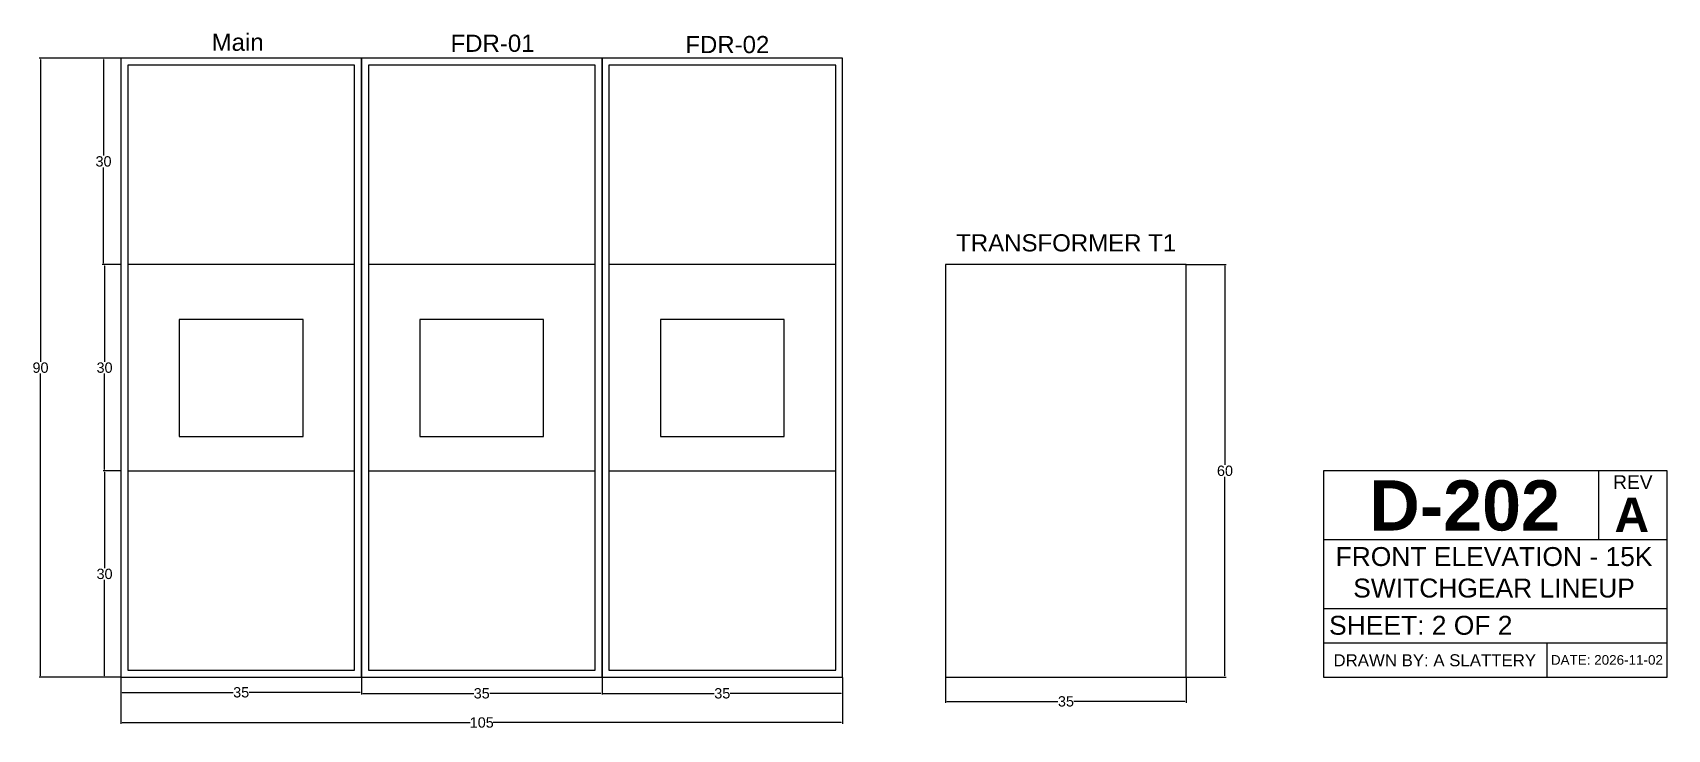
# Model space of a CAD drawing. Header units: inches. Extents: x -13 to 225, y -8 to 94.
import ezdxf

# ---------------------------------------------------------------- set-up
doc = ezdxf.new("R2010")
doc.units = ezdxf.units.IN
doc.header["$MEASUREMENT"] = 0
doc.styles.get("Standard").update_dxf_attribs({"font": 'arial.ttf'})
doc.dimstyles.get("Standard").update_dxf_attribs({"dimtxt": 1.5, "dimasz": 0.18, "dimexe": 0.18, "dimexo": 0.0625, "dimgap": 0.09, "dimtad": 0, "dimtih": 1, "dimtoh": 1, "dimdec": 4, "dimzin": 0, "dimdsep": 46, "dimtxsty": 'Standard', "dimcen": 0.09, "dimadec": 0, "dimazin": 0, "dimtfac": 1, "dimtdec": 4, "dimtofl": 0, "dimtmove": 0, "dimatfit": 3, "dimfxl": 1, "dimtolj": 1, "dimtzin": 0, "dimarcsym": 0})

# ---------------------------------------------------------------- blocks, each defined once
blk = doc.blocks.new('*D9')
at = {"color": 0, "lineweight": -2, "transparency": 16777216}
for p, q in [((0, -0.06), (0, -2.4)), ((0.18, -2.22), (16.33, -2.22)), ((34.82, -2.22), (18.67, -2.22)), ((35, -0.06), (35, -2.4))]:
    blk.add_line(p, q, dxfattribs=at)
at = {"color": 0, "transparency": 16777216}
for points in [[(0.18, -2.19), (0.18, -2.25), (0, -2.22)], [(34.82, -2.19), (34.82, -2.25), (35, -2.22)]]:
    blk.add_solid(points, dxfattribs=at)
at = {"layer": 'Defpoints', "color": 0, "transparency": 16777216}
for p in [(0, 0), (35, 0), (35, -2.22)]:
    blk.add_point(p, dxfattribs=at)
at = {"color": 0, "transparency": 16777216, "insert": (17.5, -2.22), "char_height": 1.5, "attachment_point": 5}
blk.add_mtext('\\A1;35', dxfattribs=at)
blk = doc.blocks.new('*D10')
at = {"color": 0, "lineweight": -2, "transparency": 16777216}
for p, q in [((35, -0.06), (35, -2.55)), ((35.18, -2.37), (51.33, -2.37)), ((69.82, -2.37), (53.67, -2.37)), ((70, -0.06), (70, -2.55))]:
    blk.add_line(p, q, dxfattribs=at)
at = {"color": 0, "transparency": 16777216}
for points in [[(35.18, -2.34), (35.18, -2.4), (35, -2.37)], [(69.82, -2.34), (69.82, -2.4), (70, -2.37)]]:
    blk.add_solid(points, dxfattribs=at)
at = {"layer": 'Defpoints', "color": 0, "transparency": 16777216}
for p in [(35, 0), (70, 0), (70, -2.37)]:
    blk.add_point(p, dxfattribs=at)
at = {"color": 0, "transparency": 16777216, "insert": (52.5, -2.37), "char_height": 1.5, "attachment_point": 5}
blk.add_mtext('\\A1;35', dxfattribs=at)
blk = doc.blocks.new('*D11')
at = {"color": 0, "lineweight": -2, "transparency": 16777216}
for p, q in [((70, -0.06), (70, -2.55)), ((70.18, -2.37), (86.33, -2.37)), ((104.82, -2.37), (88.67, -2.37)), ((105, -0.06), (105, -2.55))]:
    blk.add_line(p, q, dxfattribs=at)
at = {"color": 0, "transparency": 16777216}
for points in [[(70.18, -2.34), (70.18, -2.4), (70, -2.37)], [(104.82, -2.34), (104.82, -2.4), (105, -2.37)]]:
    blk.add_solid(points, dxfattribs=at)
at = {"layer": 'Defpoints', "color": 0, "transparency": 16777216}
for p in [(70, 0), (105, 0), (105, -2.37)]:
    blk.add_point(p, dxfattribs=at)
at = {"color": 0, "transparency": 16777216, "insert": (87.5, -2.37), "char_height": 1.5, "attachment_point": 5}
blk.add_mtext('\\A1;35', dxfattribs=at)
blk = doc.blocks.new('*D12')
at = {"color": 0, "lineweight": -2, "transparency": 16777216}
for p, q in [((-0.06, 30), (-2.56, 30)), ((-2.38, 29.82), (-2.38, 15.86)), ((-2.38, 0.18), (-2.38, 14.14)), ((-0.06, 0), (-2.56, 0))]:
    blk.add_line(p, q, dxfattribs=at)
at = {"color": 0, "transparency": 16777216}
for points in [[(-2.41, 29.82), (-2.35, 29.82), (-2.38, 30)], [(-2.41, 0.18), (-2.35, 0.18), (-2.38, 0)]]:
    blk.add_solid(points, dxfattribs=at)
at = {"layer": 'Defpoints', "color": 0, "transparency": 16777216}
for p in [(-2.38, 30), (0, 30), (0, 0)]:
    blk.add_point(p, dxfattribs=at)
at = {"color": 0, "transparency": 16777216, "insert": (-2.38, 15), "char_height": 1.5, "attachment_point": 5}
blk.add_mtext('\\A1;30', dxfattribs=at)
blk = doc.blocks.new('*D13')
at = {"color": 0, "lineweight": -2, "transparency": 16777216}
for p, q in [((-0.06, 60), (-2.56, 60)), ((-2.38, 59.82), (-2.38, 45.86)), ((-2.38, 30.18), (-2.38, 44.14)), ((-0.06, 30), (-2.56, 30))]:
    blk.add_line(p, q, dxfattribs=at)
at = {"color": 0, "transparency": 16777216}
for points in [[(-2.41, 59.82), (-2.35, 59.82), (-2.38, 60)], [(-2.41, 30.18), (-2.35, 30.18), (-2.38, 30)]]:
    blk.add_solid(points, dxfattribs=at)
at = {"layer": 'Defpoints', "color": 0, "transparency": 16777216}
for p in [(-2.38, 60), (0, 60), (0, 30)]:
    blk.add_point(p, dxfattribs=at)
at = {"color": 0, "transparency": 16777216, "insert": (-2.38, 45), "char_height": 1.5, "attachment_point": 5}
blk.add_mtext('\\A1;30', dxfattribs=at)
blk = doc.blocks.new('*D14')
at = {"color": 0, "lineweight": -2, "transparency": 16777216}
for p, q in [((-0.06, 90), (-2.71, 90)), ((-2.53, 89.82), (-2.53, 75.86)), ((-2.53, 60.18), (-2.53, 74.14)), ((-0.06, 60), (-2.71, 60))]:
    blk.add_line(p, q, dxfattribs=at)
at = {"color": 0, "transparency": 16777216}
for points in [[(-2.56, 89.82), (-2.5, 89.82), (-2.53, 90)], [(-2.56, 60.18), (-2.5, 60.18), (-2.53, 60)]]:
    blk.add_solid(points, dxfattribs=at)
at = {"layer": 'Defpoints', "color": 0, "transparency": 16777216}
for p in [(-2.53, 90), (0, 90), (0, 60)]:
    blk.add_point(p, dxfattribs=at)
at = {"color": 0, "transparency": 16777216, "insert": (-2.53, 75), "char_height": 1.5, "attachment_point": 5}
blk.add_mtext('\\A1;30', dxfattribs=at)
blk = doc.blocks.new('*D15')
at = {"color": 0, "lineweight": -2, "transparency": 16777216}
for p, q in [((-0.06, 90), (-11.88, 90)), ((-11.7, 89.82), (-11.7, 45.86)), ((-11.7, 0.18), (-11.7, 44.14)), ((-0.06, 0), (-11.88, 0))]:
    blk.add_line(p, q, dxfattribs=at)
at = {"color": 0, "transparency": 16777216}
for points in [[(-11.73, 89.82), (-11.67, 89.82), (-11.7, 90)], [(-11.73, 0.18), (-11.67, 0.18), (-11.7, 0)]]:
    blk.add_solid(points, dxfattribs=at)
at = {"layer": 'Defpoints', "color": 0, "transparency": 16777216}
for p in [(0, 90), (0, 0), (-11.7, 0)]:
    blk.add_point(p, dxfattribs=at)
at = {"color": 0, "transparency": 16777216, "insert": (-11.7, 45), "char_height": 1.5, "attachment_point": 5}
blk.add_mtext('\\A1;90', dxfattribs=at)
blk = doc.blocks.new('*D16')
at = {"color": 0, "lineweight": -2, "transparency": 16777216}
for p, q in [((120, -0.06), (120, -3.72)), ((155, -0.06), (155, -3.72)), ((120.18, -3.54), (136.33, -3.54)), ((154.82, -3.54), (138.67, -3.54))]:
    blk.add_line(p, q, dxfattribs=at)
at = {"color": 0, "transparency": 16777216}
for points in [[(120.18, -3.51), (120.18, -3.57), (120, -3.54)], [(154.82, -3.51), (154.82, -3.57), (155, -3.54)]]:
    blk.add_solid(points, dxfattribs=at)
at = {"layer": 'Defpoints', "color": 0, "transparency": 16777216}
for p in [(120, 0), (155, 0), (155, -3.54)]:
    blk.add_point(p, dxfattribs=at)
at = {"color": 0, "transparency": 16777216, "insert": (137.5, -3.54), "char_height": 1.5, "attachment_point": 5}
blk.add_mtext('\\A1;35', dxfattribs=at)
blk = doc.blocks.new('*D17')
at = {"color": 0, "lineweight": -2, "transparency": 16777216}
for p, q in [((155.06, 60), (160.82, 60)), ((160.64, 59.82), (160.64, 30.86)), ((160.64, 0.18), (160.64, 29.14)), ((155.06, 0), (160.82, 0))]:
    blk.add_line(p, q, dxfattribs=at)
at = {"color": 0, "transparency": 16777216}
for points in [[(160.61, 59.82), (160.67, 59.82), (160.64, 60)], [(160.61, 0.18), (160.67, 0.18), (160.64, 0)]]:
    blk.add_solid(points, dxfattribs=at)
at = {"layer": 'Defpoints', "color": 0, "transparency": 16777216}
for p in [(155, 60), (155, 0), (160.64, 0)]:
    blk.add_point(p, dxfattribs=at)
at = {"color": 0, "transparency": 16777216, "insert": (160.64, 30), "char_height": 1.5, "attachment_point": 5}
blk.add_mtext('\\A1;60', dxfattribs=at)
blk = doc.blocks.new('*D18')
at = {"color": 0, "lineweight": -2, "transparency": 16777216}
for p, q in [((0, -0.06), (0, -6.79)), ((105, -0.06), (105, -6.79)), ((0.18, -6.61), (50.82, -6.61)), ((104.82, -6.61), (54.18, -6.61))]:
    blk.add_line(p, q, dxfattribs=at)
at = {"color": 0, "transparency": 16777216}
for points in [[(0.18, -6.58), (0.18, -6.64), (0, -6.61)], [(104.82, -6.58), (104.82, -6.64), (105, -6.61)]]:
    blk.add_solid(points, dxfattribs=at)
at = {"layer": 'Defpoints', "color": 0, "transparency": 16777216}
for p in [(0, 0), (105, 0), (105, -6.61)]:
    blk.add_point(p, dxfattribs=at)
at = {"color": 0, "transparency": 16777216, "insert": (52.5, -6.61), "char_height": 1.5, "attachment_point": 5}
blk.add_mtext('\\A1;105', dxfattribs=at)

msp = doc.modelspace()

# ---------------------------------------------------------------- linework, layer by layer
for p, q in [((215, 30), (215, 20)), ((175, 20), (225, 20)), ((175, 10), (225, 10)), ((175, 5), (225, 5)), ((207.5, 0), (207.5, 5))]:
    msp.add_line(p, q)
for points in [[(0, 0), (35, 0), (35, 90), (0, 90)], [(1, 1), (34, 1), (34, 89), (1, 89)], [(35, 0), (70, 0), (70, 90), (35, 90)], [(36, 1), (69, 1), (69, 89), (36, 89)], [(70, 0), (105, 0), (105, 90), (70, 90)], [(71, 1), (104, 1), (104, 89), (71, 89)], [(1, 30), (34, 30), (34, 60), (1, 60)], [(36, 30), (69, 30), (69, 60), (36, 60)], [(71, 30), (104, 30), (104, 60), (71, 60)], [(120, 0), (155, 0), (155, 60), (120, 60)], [(8.5, 35), (26.5, 35), (26.5, 52), (8.5, 52)], [(43.5, 35), (61.5, 35), (61.5, 52), (43.5, 52)], [(78.5, 35), (96.5, 35), (96.5, 52), (78.5, 52)], [(175, 0), (225, 0), (225, 30), (175, 30)]]:
    msp.add_lwpolyline(points, close=True)

# ---------------------------------------------------------------- texts
at = {"attachment_point": 1}
for s, width, heights, insert, char_height in [('Main', 8.4153, [0], (13.2, 93.59), 2.5), ('FDR-01', 14.8124, [0], (47.96, 93.44), 2.5), ('FDR-02', 15.3018, [0], (82.12, 93.25), 2.5), ('TRANSFORMER T1', 32.0749, [3.47], (121.53, 64.41), 2.5), ('{\\fArial|b1|i0|c0|p34;D-202}', 28.6787, [0], (181.62, 28.62), 7.3), ('REV', 6.9079, [0], (217.11, 29.36), 2), ('{\\fArial|b1|i0|c0|p34;A}', 5.9484, [0], (217.31, 26.1), 5), ('\\pxqc;FRONT ELEVATION - 15K^JSWITCHGEAR LINEUP', 51.6578, [0], (173.96, 18.91), 2.75), ('SHEET: 2 OF 2', 28.4762, [0], (175.79, 8.91), 2.75), ('DRAWN BY: A SLATTERY', 29.6079, [0], (176.43, 3.32), 1.75), ('DATE: 2026-11-02', 20.1377, [0], (208.06, 3.2), 1.4)]:
    msp.add_mtext_dynamic_manual_height_columns(s, width=width, gutter_width=1, heights=heights, dxfattribs=dict(at, insert=insert, char_height=char_height))

# ---------------------------------------------------------------- dimensions: what is measured, and where the dimension line sits
for base, p1, p2, picture, middle in [((-11.7, 0), (0, 90), (0, 0), '*D15', (-11.7, 45)), ((160.64, 0), (155, 60), (155, 0), '*D17', (160.64, 30))]:
    dim = msp.add_linear_dim(base=base, p1=p1, p2=p2, angle=90, dimstyle='Standard', override={"dimdec": 0})
    dim.commit()
    dim.dimension.update_dxf_attribs({"geometry": picture, "text_midpoint": middle, "dimtype": 160})
for base, p1, p2, picture, middle in [((-2.53, 90), (0, 60), (0, 90), '*D14', (-2.53, 75)), ((-2.38, 60), (0, 30), (0, 60), '*D13', (-2.38, 45)), ((-2.38, 30), (0, 0), (0, 30), '*D12', (-2.38, 15))]:
    dim = msp.add_linear_dim(base=base, p1=p1, p2=p2, angle=90, dimstyle='Standard', override={"dimdec": 0})
    dim.commit()
    dim.dimension.update_dxf_attribs({"geometry": picture, "text_midpoint": middle})
for base, p1, p2, picture, middle in [((35, -2.22), (0, 0), (35, 0), '*D9', (17.5, -2.22)), ((105, -6.61), (0, 0), (105, 0), '*D18', (52.5, -6.61)), ((70, -2.37), (35, 0), (70, 0), '*D10', (52.5, -2.37)), ((105, -2.37), (70, 0), (105, 0), '*D11', (87.5, -2.37)), ((155, -3.54), (120, 0), (155, 0), '*D16', (137.5, -3.54))]:
    dim = msp.add_linear_dim(base=base, p1=p1, p2=p2, dimstyle='Standard', override={"dimdec": 0})
    dim.commit()
    dim.dimension.update_dxf_attribs({"geometry": picture, "text_midpoint": middle})

doc.saveas('drawing.dxf')
